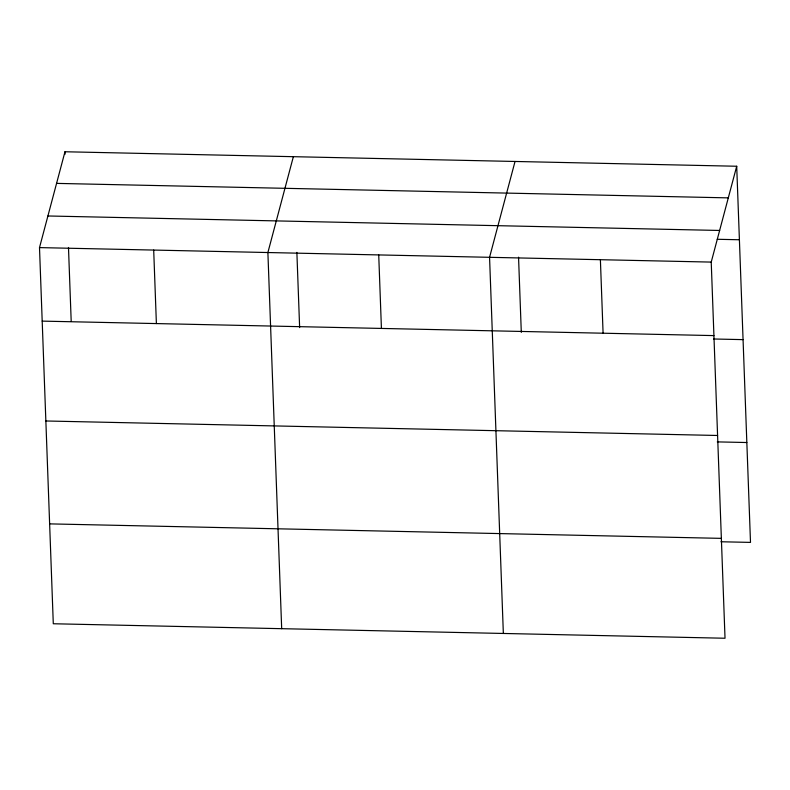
<?xml version="1.0" encoding="UTF-8"?>
<svg xmlns="http://www.w3.org/2000/svg" width="790" height="790" viewBox="0 0 790 790"><rect width="100%" height="100%" fill="white"/><g stroke="black" fill="none" stroke-linecap="round" stroke-linejoin="round"><path stroke-width="1.19" d="M736.705 166.246L711.227 262.092L725.023 638.241L53.295 623.754L39.5 247.606L64.978 151.759L736.705 166.246L750.5 542.394L720.944 541.762M293.366 156.687L267.889 252.533L281.684 628.682M515.04 161.466L489.563 257.313L503.349 633.462M56.574 183.389L728.301 197.875M47.904 215.976L719.641 230.463M717.231 239.281L739.401 239.755M39.5 247.606L711.227 262.092M42.196 321.115L713.923 335.602M713.508 338.989L743.064 339.631M45.859 420.981L717.587 435.478M717.281 441.887L746.836 442.528M49.632 523.879L721.359 538.365M600.39 259.703L603.086 333.212M518.546 257.175L521.301 332.383M378.726 254.923L381.422 328.433M296.872 252.395L299.637 327.603M153.695 250.065L156.39 323.574M64.978 151.759L65.066 154.208M68.483 247.468L71.199 321.441"/></g></svg>
